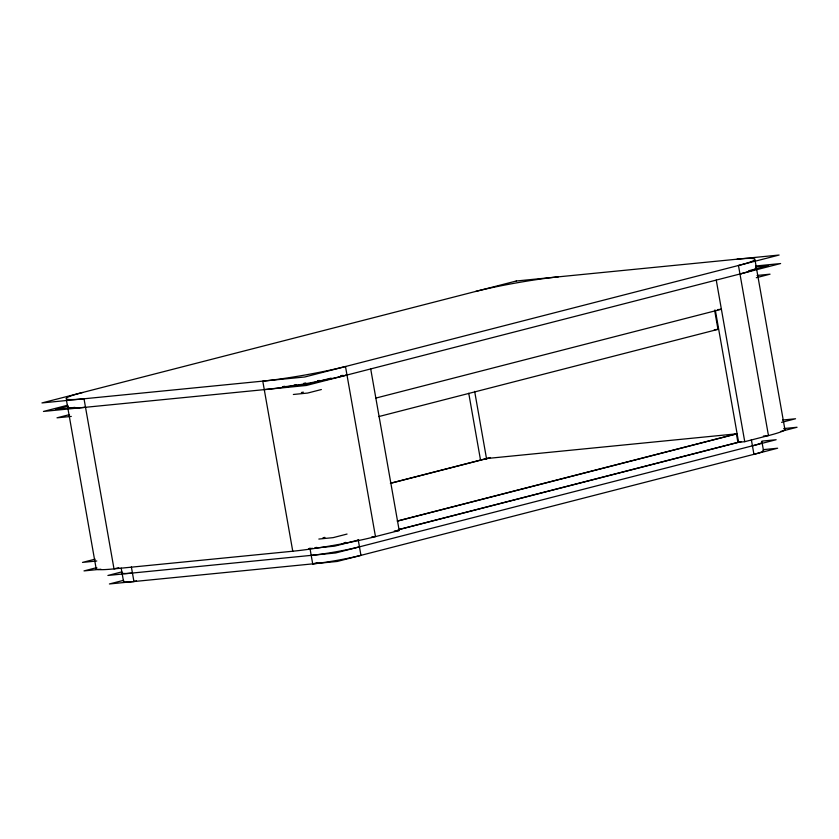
<?xml version="1.0" encoding="UTF-8"?>
<svg xmlns="http://www.w3.org/2000/svg" width="839" height="839" viewBox="0 0 839 839"><rect width="100%" height="100%" fill="white"/><g stroke="black" fill="none" stroke-linecap="round" stroke-linejoin="round"><path stroke-width="1.26" d="M741.529 273.587L739.967 273.996A59.391 4.552 -10 0 0 755.519 267.253M67.54 405.258L43.45 411.446L306.329 385.479L780.616 263.54L755.897 265.984M68.011 406.107L55.51 409.317L74.986 407.397M69.511 414.613L57.01 417.822L71.294 416.417M331.132 378.127L306.13 384.556L282.753 386.863M748.556 270.819L768.555 265.669L755.572 266.959M321.379 389.527L307.63 393.061L293.346 394.477M756.306 277.709L770.055 274.175L757.072 275.454M375.841 398.085L721.393 309.245L717.712 309.612M378.767 416.574L717.985 329.36L714.608 310.178M95.174 559.152L82.505 562.403L96.789 560.997M390.366 483.254L490.458 457.528M391.005 483.212L487.197 458.472M96.674 567.657L84.005 570.908L100.89 569.241M118.75 567.667L113.999 568.884A59.391 4.552 -10 0 1 96.737 567.94M121.865 571.873L107.906 575.46L335.736 552.943L776.148 439.72L761.938 441.125M123.364 580.378L109.406 583.965L337.236 561.448L777.648 448.225L763.438 449.631M123.868 580.987A34.651 2.653 -10 0 0 133.946 581.542L136.484 580.892M397.183 521.061L736.411 433.847L737.911 442.352L398.682 529.566M347.052 534.055L333.114 537.642L318.83 539.058M397.728 521.029L737.271 433.742M781.612 422.342L795.55 418.755L782.567 420.045M358.693 539.959L334.614 546.147L315.139 548.066M397.969 529.86L741.309 441.597M780.585 431.498L797.05 427.261L784.066 428.54M370.702 368.929L399.196 530.521L373.848 537.023A59.391 4.552 -10 0 1 292.759 551.223L113.999 568.884L84.015 398.787A59.391 4.552 -10 0 1 82.6 392.495M737.911 442.352L744.749 441.681L770.013 435.179A59.391 4.552 -10 0 0 784.004 428.844M309.916 548.077L312.706 563.871L317.698 562.591M345.353 375.432L346.989 375.023A59.391 4.552 -10 0 1 271.354 388.856L264.275 389.632M714.304 329.727L717.985 329.36M340.613 375.652L343.161 375.4M486.494 458.545L737.114 433.784M763.364 436.091L768.461 435.588L738.467 265.491A59.391 4.552 -10 0 0 737.062 259.188M394.288 531.003L399.196 530.521M371.656 536.991L375.473 536.614L345.49 366.517A59.391 4.552 -10 0 1 262.775 381.126L292.759 551.223M308.647 548.716L312.548 548.328M85.515 407.293L79.432 407.817A59.391 4.552 -10 0 1 68.242 406.349A59.391 4.552 -10 0 0 79.432 407.817M755.11 260.53L784.885 429.411M762.011 442.216L763.511 450.721M751.366 439.741L753.936 454.329A34.651 2.653 -10 0 0 763.008 450.396M716.254 280.09L744.749 441.681M715.321 310.189L738.614 442.289M474.654 391.383L486.641 459.353M468.749 393.271L480.506 459.961M358.169 539.561L360.948 555.355A34.651 2.653 -10 0 1 312.706 563.871M131.366 566.965L133.946 581.542M121.183 568.108L123.543 581.469M66.386 399.878L67.676 407.167M67.907 408.457L96.17 568.758M345.909 542.403A50.728 3.891 -10 0 1 344 542.781M316.922 547.395A50.728 3.891 -10 0 1 315.086 547.657M319.302 380.445A50.728 3.891 -10 0 1 317.415 380.812M305.774 382.983A50.728 3.891 -10 0 1 303.812 383.329M296.01 384.629A50.728 3.891 -10 0 1 294.09 384.933M284.778 386.328A50.728 3.891 -10 0 1 283.005 386.569M359.449 546.85A34.651 2.653 -10 0 1 311.206 555.376M132.447 573.037A34.651 2.653 -10 0 1 122.169 572.659M761.508 441.891A34.651 2.653 -10 0 1 752.436 445.824M324.945 537.4A50.728 3.891 -10 0 1 323.005 537.715M303.351 392.17A50.728 3.891 -10 0 1 301.4 392.495M475.587 291.469A59.391 4.552 -10 0 1 558.302 276.86M516.237 281.013L41.95 402.94L304.83 376.973L779.116 255.035L516.237 281.013"/></g></svg>
